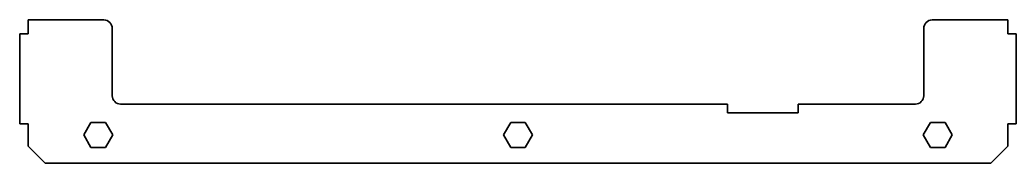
# Model space of a CAD drawing. Header units: millimetres. Extents: x 0 to 356, y 0 to 51.
import ezdxf

# ---------------------------------------------------------------- set-up
doc = ezdxf.new("R2010")
doc.units = ezdxf.units.MM
doc.layers.add('SIMUMAK Visible (ISO)', color=7, linetype='Continuous', lineweight=35)

# ---------------------------------------------------------------- blocks, each defined once
blk = doc.blocks.new('CD-IND-30-CLSM-01_Sheet_3_CD-IND-30-CLSM-01')
at = {"layer": 'SIMUMAK Visible (ISO)'}
for p, q in [((-175, 25.5), (-148, 25.5)), ((-175, 20.5), (-175, 25.5)), ((148, 25.5), (175, 25.5)), ((175, 25.5), (175, 20.5)), ((-145, 22.5), (-145, -1.5)), ((145, -1.5), (145, 22.5)), ((-175, 20.5), (-178, 20.5)), ((-178, 20.5), (-178, -11.5)), ((178, 20.5), (175, 20.5)), ((178, -11.5), (178, 20.5)), ((-142, -4.5), (74.9, -4.5)), ((74.9, -7.6), (74.9, -4.5)), ((100.1, -4.5), (142, -4.5)), ((100.1, -4.5), (100.1, -7.6)), ((100.1, -7.6), (74.9, -7.6)), ((-178, -11.5), (-175, -11.5)), ((-175, -19.5), (-175, -11.5)), ((-155.2, -15.5), (-152.6, -11)), ((-152.6, -11), (-147.4, -11)), ((-147.4, -11), (-144.8, -15.5)), ((-5.2, -15.5), (-2.6, -11)), ((-2.6, -11), (2.6, -11)), ((2.6, -11), (5.2, -15.5)), ((144.8, -15.5), (147.4, -11)), ((147.4, -11), (152.6, -11)), ((152.6, -11), (155.2, -15.5)), ((175, -11.5), (178, -11.5)), ((175, -11.5), (175, -19.5)), ((-152.6, -20), (-155.2, -15.5)), ((-144.8, -15.5), (-147.4, -20)), ((-2.6, -20), (-5.2, -15.5)), ((5.2, -15.5), (2.6, -20)), ((147.4, -20), (144.8, -15.5)), ((155.2, -15.5), (152.6, -20)), ((-169, -25.5), (-175, -19.5)), ((-147.4, -20), (-152.6, -20)), ((2.6, -20), (-2.6, -20)), ((152.6, -20), (147.4, -20)), ((175, -19.5), (169, -25.5)), ((169, -25.5), (-169, -25.5))]:
    blk.add_line(p, q, dxfattribs=at)
at = {"layer": 'SIMUMAK Visible (ISO)', "extrusion": (0, 0, -1)}
for centre, start, end in [((148, 22.5), 90, 180), ((-148, 22.5), 360, 90)]:
    blk.add_arc(centre, 3, start, end, dxfattribs=at)
at = {"layer": 'SIMUMAK Visible (ISO)'}
for centre, start, end in [((-142, -1.5), 180, 270), ((142, -1.5), 270, 0)]:
    blk.add_arc(centre, 3, start, end, dxfattribs=at)

msp = doc.modelspace()

# ---------------------------------------------------------------- block references
msp.add_blockref('CD-IND-30-CLSM-01_Sheet_3_CD-IND-30-CLSM-01', (178, 25.5))

doc.saveas('drawing.dxf')
